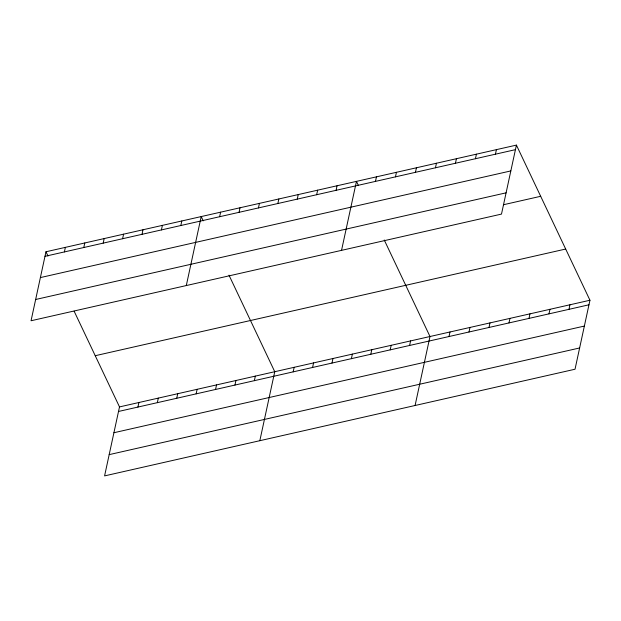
<?xml version="1.0" encoding="UTF-8"?>
<svg xmlns="http://www.w3.org/2000/svg" width="621" height="621" viewBox="0 0 621 621"><rect width="100%" height="100%" fill="white"/><g stroke="black" fill="none" stroke-linecap="round" stroke-linejoin="round"><path stroke-width="0.93" d="M45.97 251.769L31.05 320.754L501.496 214.09L516.416 145.104L45.97 251.769L47.988 256.031M64.39 251.924L65.376 247.368M83.788 247.523L84.782 242.966M103.195 243.129L104.181 238.565M122.601 238.728L123.587 234.164M142.007 234.327L142.993 229.762M74.14 311.206L119.504 406.91L104.584 475.896L575.03 369.231L589.95 300.246L516.416 145.104M161.413 229.925L162.399 225.369M137.924 407.065L138.91 402.509M180.82 225.524L181.806 220.967M157.33 402.672L158.316 398.108M186.3 285.559L201.212 216.566L203.238 220.835M176.737 398.271L177.722 393.706M219.632 216.729L220.618 212.165M196.143 393.869L197.129 389.305M239.038 212.328L240.024 207.763M215.549 389.468L216.535 384.911M258.445 207.926L259.431 203.37M234.955 385.067L235.941 380.51M277.851 203.525L278.837 198.968M254.362 380.673L255.347 376.109M297.257 199.131L298.243 194.567M259.834 440.7L274.754 371.707L228.994 275.181M316.663 194.73L317.649 190.166M293.174 371.87L294.16 367.306M336.07 190.329L337.056 185.764M312.58 367.469L313.566 362.905M341.542 250.356L356.462 181.371L358.48 185.632M331.987 363.068L332.972 358.511M375.472 181.394L376.458 176.838M351.385 358.666L352.379 354.11M395.461 176.861L396.446 172.304M370.791 354.273L371.777 349.708M415.457 172.327L416.443 167.771M390.198 349.871L391.183 345.307M435.453 167.794L436.439 163.238M409.604 345.47L410.59 340.906M455.441 163.261L456.427 158.704M415.084 405.497L429.996 336.512L384.244 239.985M475.438 158.728L476.423 154.171M449.006 336.535L449.992 331.979M495.434 154.194L496.42 149.638M469.002 332.002L469.988 327.446M488.991 327.469L489.977 322.912M508.987 322.936L509.973 318.379M528.983 318.402L529.969 313.846M548.98 313.869L549.965 309.312M568.968 309.336L569.954 304.779M44.984 256.326L515.422 149.661M40.381 277.587L510.827 170.922M35.645 299.493L506.092 192.828M503.421 204.744L540.681 196.298M95.238 355.709L565.684 249.044M119.504 406.91L589.95 300.246M118.518 411.467L588.964 304.802M113.922 432.728L584.369 326.064M109.187 454.634L579.634 347.97"/></g></svg>
